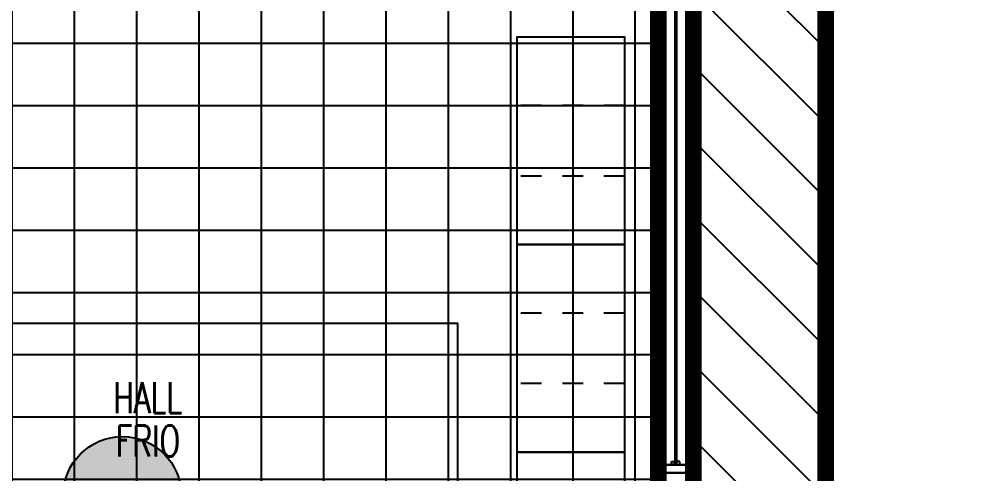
# Model space of a CAD drawing. Header units: millimetres. Extents: x -77 to 207, y -160 to 187.
# Drawn here: x -2.968 to 1.607, y 2.43 to 4.617 of the extents above; entities that cross this region are included whole.
import ezdxf
from ezdxf.enums import TextEntityAlignment as Align
from ezdxf.xclip import XClip

# ---------------------------------------------------------------- set-up
doc = ezdxf.new("R2010")
doc.units = ezdxf.units.MM
doc.header["$LTSCALE"] = 0.1
for name, pattern in [('X REF - ANELO INST bind$0$X REF - ANELO EXT$0$DASHED', [0.75, 0.5, -0.25]), ('X REF - ANELO INST bind$0$X REF - ANELO$0$DASHDOT2', [12.7, 6.35, -3.175, 0, -3.175]), ('X REF - ANELO INST bind$0$X REF - ANELO$0$DASHED', [0.75, 0.5, -0.25]), ('X REF - ANELO INST bind$0$X REF - ANELO$0$HIDDEN2', [0.1875, 0.125, -0.0625])]:
    doc.linetypes.add(name, pattern=pattern)
for name, color, linetype in [('C03 PRY comun+papel kraft', 192, 'Continuous'), ('C08 CH trapezoidal', 148, 'Continuous'), ('X REF - ANELO INST bind$0$X REF - ANELO EXT$0$PROY-MEDIASOMBRA', 8, 'X REF - ANELO INST bind$0$X REF - ANELO EXT$0$DASHED'), ('X REF - ANELO INST bind$0$X REF - ANELO$0$A-VISTAS', 8, 'Continuous'), ('X REF - ANELO INST bind$0$X REF - ANELO$0$C-METALICA', 8, 'Continuous'), ('X REF - ANELO INST bind$0$X REF - ANELO$0$E-GENERAL', 8, 'Continuous'), ('X REF - ANELO INST bind$0$X REF - ANELO$0$E-MOBILIARIO', 8, 'Continuous'), ('X REF - ANELO INST bind$0$X REF - ANELO$0$MET-EJE CABRIADAS', 8, 'X REF - ANELO INST bind$0$X REF - ANELO$0$DASHDOT2'), ('X REF - ANELO INST bind$0$X REF - ANELO$0$PROY', 8, 'X REF - ANELO INST bind$0$X REF - ANELO$0$DASHED'), ('X REF - ANELO INST bind$0$X REF - ANELO$0$R-NOMBRE LOCAL', 7, 'Continuous')]:
    doc.layers.add(name, color=color, linetype=linetype)
doc.styles.add('X REF - ANELO INST bind$0$X REF - ANELO$0$VAUX', font='romans.shx', dxfattribs={"width": 0.85})

# ---------------------------------------------------------------- blocks, each defined once
blk = doc.blocks.new('X REF - ANELO INST bind$0$X REF - ANELO$0$N Local')
at = {"layer": 'X REF - ANELO INST bind$0$X REF - ANELO$0$R-NOMBRE LOCAL', "lineweight": 0, "style": 'X REF - ANELO INST bind$0$X REF - ANELO$0$VAUX', "width": 0.85}
for p in [(6337.5718, -934.4549), (6337.5718, -934.7149)]:
    blk.add_attdef('NOMBRE', text='', height=0.1823, dxfattribs=at).set_placement(p, align=Align.CENTER)
blk = doc.blocks.new('X REF - ANELO INST bind$0$X REF - ANELO EXT')
at = {"layer": 'X REF - ANELO INST bind$0$X REF - ANELO EXT$0$PROY-MEDIASOMBRA', "ltscale": 10}
blk.add_lwpolyline([(0.2793, 16.8873), (0.2792, -0.629), (5.2791, -0.629), (5.2792, 16.8873), (0.2793, 16.8873)], dxfattribs=at)
blk = doc.blocks.new('X REF - ANELO INST bind$0$X REF - ANELO$0$Lockers')
at = {"layer": 'X REF - ANELO INST bind$0$X REF - ANELO$0$E-MOBILIARIO', "linetype": 'X REF - ANELO INST bind$0$X REF - ANELO$0$HIDDEN2'}
for p, q in [((1392.3206, 32.487), (1392.3206, 33.007)), ((1392.6606, 32.487), (1392.6606, 33.007))]:
    blk.add_line(p, q, dxfattribs=at)
at = {"layer": 'X REF - ANELO INST bind$0$X REF - ANELO$0$E-MOBILIARIO'}
blk.add_lwpolyline([(1391.9906, 32.487), (1392.9906, 32.487), (1392.9906, 33.007), (1391.9906, 33.007)], close=True, dxfattribs=at)
blk = doc.blocks.new('X REF - ANELO INST bind$0$X REF - ANELO')
at = {"layer": 'X REF - ANELO INST bind$0$X REF - ANELO$0$A-VISTAS'}
for p, q in [((0.2803, 17.1705, 0.0039), (0.2793, -0.0852)), ((0.1104, 4.8148), (0.1104, 0.1486))]:
    blk.add_line(p, q, dxfattribs=at)
at = {"layer": 'X REF - ANELO INST bind$0$X REF - ANELO$0$C-METALICA'}
for p, q in [((0.1343, 4.8891), (0.1343, 2.4709)), ((0.1903, 4.8794), (0.1903, 2.4709)), ((0.1983, 4.8794), (0.1983, 2.4709)), ((0.2543, 2.4709), (0.2543, 4.8891)), ((0.2541, 2.4699), (0.1343, 2.4699))]:
    blk.add_line(p, q, dxfattribs=at)
for points in [[(0.1744, 2.4853), (0.1894, 2.4853), (0.1894, 2.4703), (0.1744, 2.4703)], [(0.2142, 2.4853), (0.1992, 2.4853), (0.1992, 2.4703), (0.2142, 2.4703)], [(0.2543, 2.4699), (0.1343, 2.4699), (0.1343, 2.4299), (0.2543, 2.4299)], [(0.2543, 2.4299), (0.1343, 2.4299), (0.1343, 2.4699), (0.2543, 2.4699)], [(0.2533, 2.4689), (0.1353, 2.4689), (0.1353, 2.4309), (0.2533, 2.4309)], [(0.2533, 2.4309), (0.1353, 2.4309), (0.1353, 2.4689), (0.2533, 2.4689)]]:
    blk.add_lwpolyline(points, close=True, dxfattribs=at)
at = {"layer": 'X REF - ANELO INST bind$0$X REF - ANELO$0$E-GENERAL'}
blk.add_lwpolyline([(-0.854, 0.1508), (-0.854, 3.1508), (-3.854, 3.1508), (-3.854, 0.1508)], close=True, dxfattribs=at)
at = {"layer": 'X REF - ANELO INST bind$0$X REF - ANELO$0$MET-EJE CABRIADAS'}
blk.add_line((0, -0.8271, -0.0011), (0, 30.2363, -0.0011), dxfattribs=at)
at = {"layer": 'X REF - ANELO INST bind$0$X REF - ANELO$0$PROY', "ltscale": 10}
blk.add_line((0.9169, 29.828, 0), (0.9169, -3.4331, 0), dxfattribs=at)
blk.add_blockref('X REF - ANELO INST bind$0$X REF - ANELO EXT', (0, 0))
ref = blk.add_blockref('X REF - ANELO INST bind$0$X REF - ANELO$0$N Local', (5067.7104, 750.2813, 0.0016), dxfattribs=dict(xscale=-0.7999999999999545, yscale=0.8000000000000114, zscale=0.8))
ref.add_attrib('NOMBRE', 'HALL', dxfattribs={"layer": 'X REF - ANELO INST bind$0$X REF - ANELO$0$R-NOMBRE LOCAL', "lineweight": 0, "height": 0.15, "style": 'X REF - ANELO INST bind$0$X REF - ANELO$0$VAUX', "width": 0.7}).set_placement((-2.347, 2.7174, 0.0016), align=Align.CENTER)
ref.add_attrib('NOMBRE', 'FRIO', dxfattribs={"layer": 'X REF - ANELO INST bind$0$X REF - ANELO$0$R-NOMBRE LOCAL', "lineweight": 0, "height": 0.15, "style": 'X REF - ANELO INST bind$0$X REF - ANELO$0$VAUX', "width": 0.7}).set_placement((-2.347, 2.5094, 0.0016), align=Align.CENTER)
at = {"layer": 'X REF - ANELO INST bind$0$X REF - ANELO$0$E-MOBILIARIO', "rotation": 89.99999999999999}
for p in [(32.4361, -1388.4601), (32.4361, -1389.4601), (32.4361, -1390.4601)]:
    blk.add_blockref('X REF - ANELO INST bind$0$X REF - ANELO$0$Lockers', p, dxfattribs=at)
blk = doc.blocks.new('X REF - ANELO INST bind')
ref = blk.add_blockref('X REF - ANELO INST bind$0$X REF - ANELO', (0, 0))
XClip(ref).set_block_clipping_path([(-76.9680737415, -24.7711317477), (92.9860355418, 61.1669630168)])

msp = doc.modelspace()

# ---------------------------------------------------------------- hatches: boundary and pattern name
at = {"layer": 'C03 PRY comun+papel kraft'}
h = msp.add_hatch(dxfattribs=at)
h.set_pattern_fill('_USER', color=256, scale=0.3, double=1, pattern_type=0)
h.set_pattern_definition([(0, (0, 0), (0, 0.3), []), (90, (0, 0), (-0.3, 2e-17), [])])
edge = h.paths.add_edge_path()
edge.add_line((-4.5573, 0.0848), (-4.5573, 4.8148))
edge.add_line((-4.5573, 4.8148), (0.1104, 4.8148))
edge.add_line((0.1104, 4.8148), (0.1104, 0.1486))
edge.add_line((0.1104, 0.1486), (-0.1349, 0.1486))
edge.add_line((-0.1349, 0.1486), (-0.1349, 0.0848))
edge.add_line((-0.1349, 0.0848), (-4.5573, 0.0848))
h = msp.add_hatch(color=256, dxfattribs=at)
edge = h.paths.add_edge_path()
edge.add_arc((-2.4702, 2.3204), 0.2848, 0, 360)
at = {"layer": 'C08 CH trapezoidal'}
h = msp.add_hatch(dxfattribs=at)
h.set_pattern_fill('LINE', color=256, scale=0.08, angle=135, style=0)
edge = h.paths.add_edge_path()
edge.add_line((-16.2141, -0.3851), (-16.2141, -3.4331))
edge.add_line((-16.2141, -3.4331), (0.9169, -3.4331))
edge.add_line((0.9169, -3.4331), (0.9169, 29.828))
edge.add_line((0.9169, 29.828), (0.2793, 29.828))
edge.add_line((0.2793, 29.828), (0.2792, -0.0852))
edge.add_line((0.2792, -0.0852), (-4.5898, -0.0852))
edge.add_line((-4.5898, -0.0852), (-4.5898, -0.3851))
edge.add_line((-4.5898, -0.3851), (-16.2141, -0.3851))

# ---------------------------------------------------------------- linework, layer by layer
at = {"layer": 'C03 PRY comun+papel kraft', "const_width": 0.08, "elevation": -0.0014}
msp.add_lwpolyline([(-4.5573, 0.0848), (-4.5573, 4.8148), (0.1104, 4.8148), (0.1104, 0.1486), (-0.1349, 0.1486), (-0.1349, 0.0848), (-4.5573, 0.0848)], dxfattribs=at)
at = {"layer": 'C03 PRY comun+papel kraft'}
msp.add_circle((-2.4702, 2.3204, -0.0959), 0.2848, dxfattribs=at)
at = {"layer": 'C08 CH trapezoidal', "const_width": 0.08}
msp.add_lwpolyline([(-16.2141, -0.3851), (-16.2141, -3.4331), (0.9169, -3.4331), (0.9169, 29.828), (0.2793, 29.828), (0.2792, -0.0852), (-4.5898, -0.0852), (-4.5898, -0.3851), (-16.2141, -0.3851)], dxfattribs=at)

# ---------------------------------------------------------------- block references
msp.add_blockref('X REF - ANELO INST bind', (0, 0))

doc.saveas('drawing.dxf')
